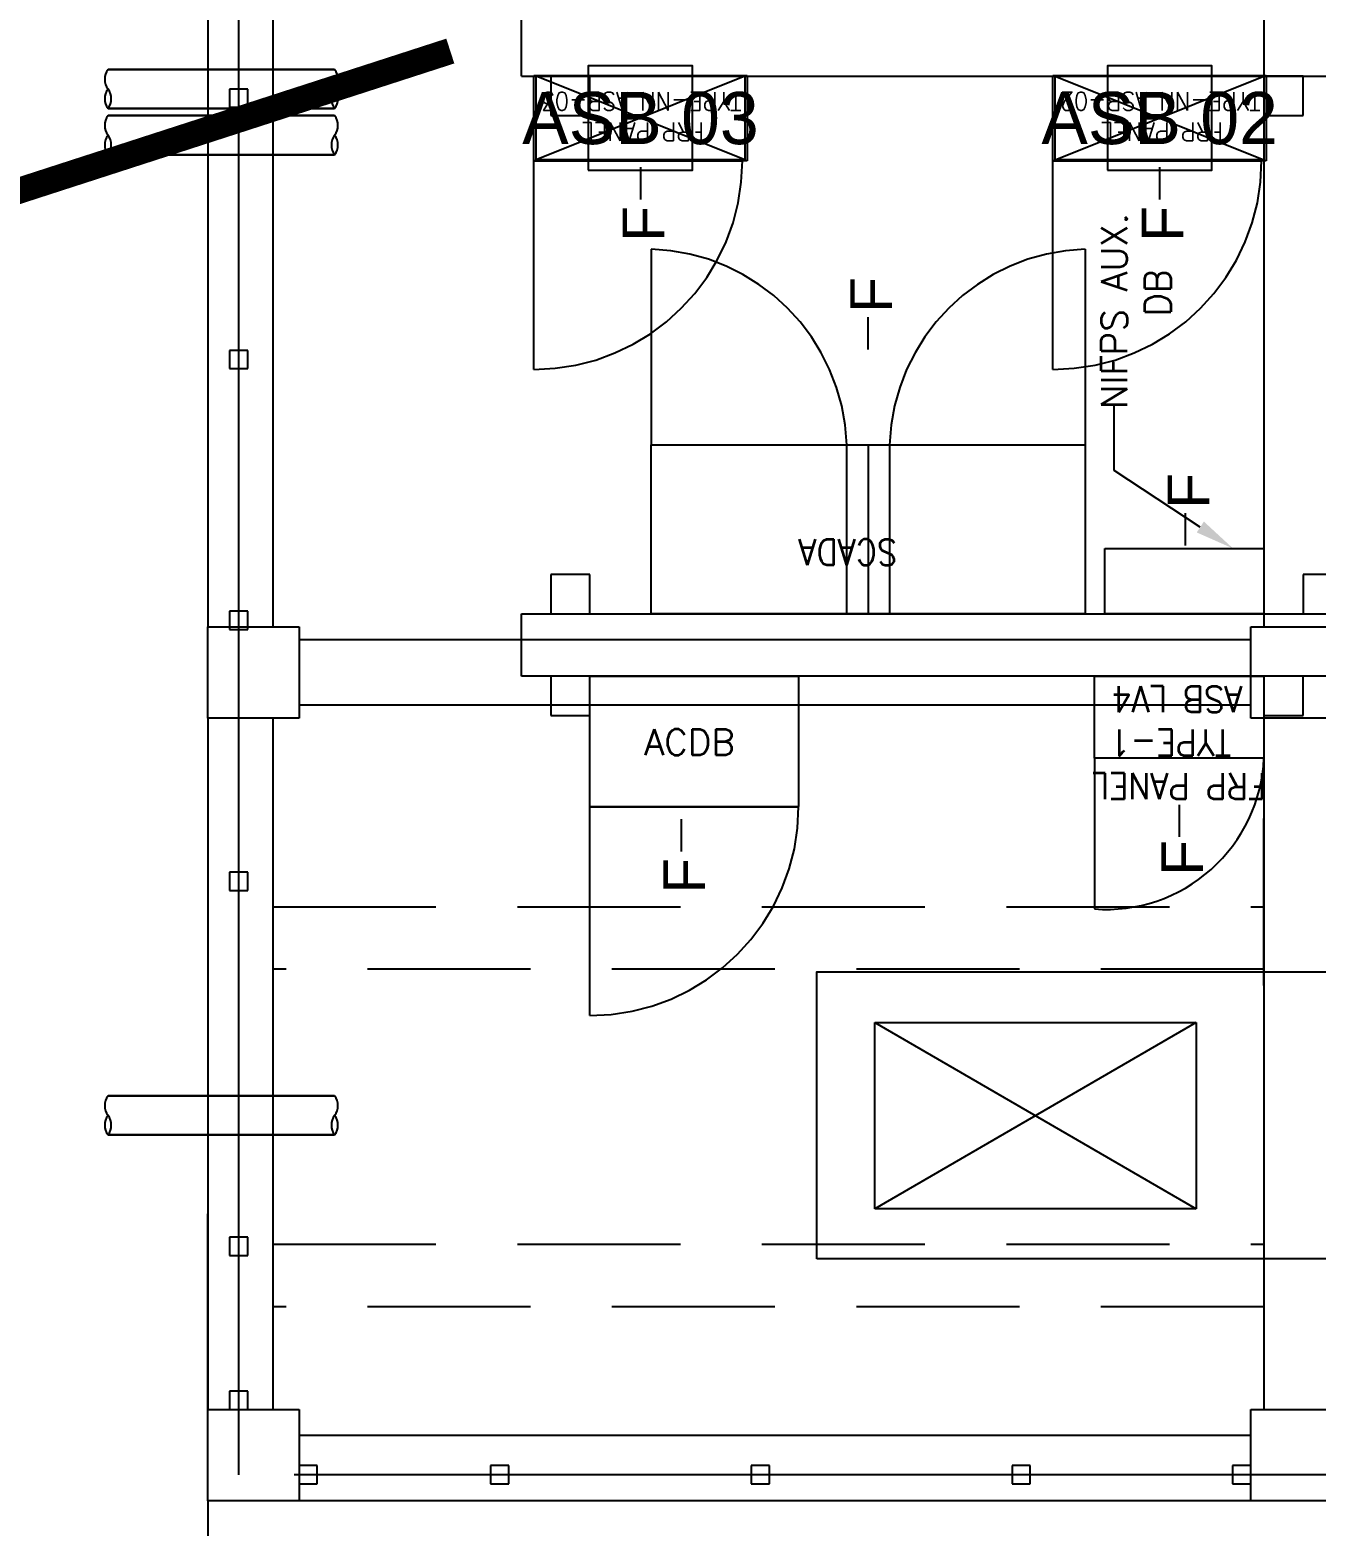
# Model space of a CAD drawing. Header units: metres. Extents: x 530959 to 531458, y 2674234 to 2674577.
# Drawn here: x 531141.56 to 531146.5, y 2674388.16 to 2674393.89 of the extents above; entities that cross this region are included whole.
import ezdxf
from ezdxf.enums import TextEntityAlignment as Align

# ---------------------------------------------------------------- set-up
doc = ezdxf.new("R2010")
doc.units = ezdxf.units.M
for name, pattern in [('DASHED', [0.75, 0.5, -0.25]), ('DASHED2', [0.375, 0.25, -0.125]), ('HIDDEN', [0.375, 0.25, -0.125]), ('PHANTOM', [63.5, 31.75, -6.35, 6.35, -6.35, 6.35, -6.35])]:
    doc.linetypes.add(name, pattern=pattern)
for name, color, linetype in [('1', 5, 'Continuous'), ('300mm Hume Pipe', 74, 'Continuous'), ('Excavation', 7, 'Continuous'), ('IDT', 7, 'Continuous')]:
    doc.layers.add(name, color=color, linetype=linetype)
doc.styles.add('Arial', font='arial.ttf')
doc.styles.add('RomanS', font='romans.shx')
doc.styles.get("Standard").update_dxf_attribs({"font": 'Adani Regular.ttf'})
doc.linetypes.add('FOUNDATION LAYOUT$0$FENCELINE1', pattern='A,6.35,-2.54,[133,ltypeshp.shx,S=2.54,R=0,X=-2.54,Y=0],-2.54,25.4', length=36.83)

# ---------------------------------------------------------------- blocks, each defined once
blk = doc.blocks.new('ASB')
at = {"layer": '1', "color": 5}
blk.add_lwpolyline([(-0.2, -0.2), (0.2, -0.2), (0.2, 0.2), (-0.2, 0.2)], close=True, dxfattribs=at)
at = {"layer": '1', "color": 7}
blk.add_attdef('ID', text='', height=0.2, dxfattribs=at).set_placement((0, 0), align=Align.MIDDLE_CENTER)
blk = doc.blocks.new('IDT')
at = {"layer": 'IDT', "color": 8}
for p, q in [((29.552, 18.4101), (29.902, 18.4101)), ((29.902, 18.4101), (29.902, 18.0601)), ((29.902, 18.4101), (33.552, 18.4101)), ((33.552, 18.0601), (33.552, 18.4101)), ((33.552, 18.4101), (33.902, 18.4101)), ((33.902, 18.4101), (33.902, 18.0601)), ((29.902, 18.3453), (29.902, 18.2753)), ((29.972, 18.3453), (29.902, 18.3453)), ((29.972, 18.2753), (29.972, 18.3453)), ((30.7481, 18.3453), (30.7481, 18.2753)), ((30.8181, 18.3453), (30.7481, 18.3453)), ((30.8181, 18.2753), (30.8181, 18.3453)), ((31.7481, 18.3453), (31.7481, 18.2753)), ((31.8181, 18.3453), (31.7481, 18.3453)), ((31.8181, 18.2753), (31.8181, 18.3453)), ((32.7481, 18.3453), (32.7481, 18.2753)), ((32.8181, 18.3453), (32.7481, 18.3453)), ((32.8181, 18.2753), (32.8181, 18.3453)), ((33.482, 18.3453), (33.482, 18.2753)), ((33.552, 18.3453), (33.482, 18.3453)), ((33.552, 18.2753), (33.552, 18.3453)), ((29.902, 18.2753), (29.972, 18.2753)), ((30.7481, 18.2753), (30.8181, 18.2753)), ((31.7481, 18.2753), (31.8181, 18.2753)), ((32.7481, 18.2753), (32.8181, 18.2753)), ((33.482, 18.2753), (33.552, 18.2753)), ((29.902, 18.1601), (33.552, 18.1601)), ((29.902, 18.0601), (29.552, 18.0601)), ((29.852, 15.4101), (29.852, 18.0601)), ((33.902, 18.0601), (33.552, 18.0601)), ((33.652, 15.4101), (33.652, 18.0601)), ((33.7481, 18.0601), (33.7481, 17.9901)), ((33.8181, 18.0601), (33.7481, 18.0601)), ((33.8181, 17.9901), (33.8181, 18.0601)), ((33.902, 15.4101), (33.902, 18.0601)), ((33.7481, 17.9901), (33.8181, 17.9901)), ((33.7481, 17.4703), (33.7481, 17.4003)), ((33.8181, 17.4703), (33.7481, 17.4703)), ((33.8181, 17.4003), (33.8181, 17.4703)), ((33.7481, 17.4003), (33.8181, 17.4003)), ((30.1117, 16.5771), (30.1117, 17.2916)), ((30.1117, 17.2916), (31.3439, 17.2916)), ((31.3439, 16.5771), (30.1117, 17.2916)), ((30.1117, 16.5771), (31.3439, 17.2916)), ((31.3439, 17.2916), (31.3439, 16.5771)), ((31.3439, 16.5771), (30.1117, 16.5771)), ((29.852, 16.4349), (29.852, 15.7954)), ((33.652, 16.1329), (33.652, 16.1329)), ((33.7481, 16.0703), (33.7481, 16.0003)), ((33.8181, 16.0703), (33.7481, 16.0703)), ((33.8181, 16.0003), (33.8181, 16.0703)), ((33.7481, 16.0003), (33.8181, 16.0003)), ((29.552, 15.4101), (29.902, 15.4101)), ((29.702, 15.3997), (29.702, 15.2497)), ((29.852, 15.3997), (29.702, 15.3997)), ((29.852, 15.2497), (29.852, 15.3997)), ((29.902, 15.4101), (29.902, 15.0601)), ((32.4369, 15.3997), (32.4369, 15.2497)), ((32.5869, 15.3997), (32.4369, 15.3997)), ((32.5869, 15.2497), (32.5869, 15.3997)), ((33.552, 15.0601), (33.552, 15.4101)), ((33.552, 15.4101), (33.902, 15.4101)), ((33.902, 15.4101), (33.902, 15.0601)), ((29.902, 15.3601), (33.552, 15.3601)), ((26.802, 15.2497), (32.6992, 15.2497)), ((29.702, 15.2497), (29.852, 15.2497)), ((32.4369, 15.2497), (32.5869, 15.2497)), ((32.6992, 15.2497), (32.6992, 15.0097)), ((29.902, 15.1101), (33.552, 15.1101)), ((29.902, 15.0601), (29.552, 15.0601)), ((29.852, 12.4101), (29.852, 15.0601)), ((33.902, 15.0601), (33.552, 15.0601)), ((33.652, 12.4101), (33.652, 15.0601)), ((33.7481, 15.0703), (33.7481, 15.0003)), ((33.8181, 15.0703), (33.7481, 15.0703)), ((33.8181, 15.0003), (33.8181, 15.0703)), ((33.902, 12.4101), (33.902, 15.0601)), ((32.6992, 15.0097), (26.802, 15.0097)), ((29.702, 15.0097), (29.552, 15.0097)), ((29.702, 14.8597), (29.702, 15.0097)), ((31.2873, 14.3618), (31.2873, 15.0097)), ((31.3698, 14.3618), (31.3698, 15.0097)), ((31.4523, 14.3618), (31.4523, 15.0097)), ((32.4369, 15.0097), (32.4369, 14.8597)), ((32.5869, 15.0097), (32.4369, 15.0097)), ((32.5869, 14.8597), (32.5869, 15.0097)), ((33.7481, 15.0003), (33.8181, 15.0003)), ((29.552, 14.8597), (29.702, 14.8597)), ((32.4369, 14.8597), (32.5869, 14.8597)), ((33.7481, 14.0703), (33.7481, 14.0003)), ((33.8181, 14.0703), (33.7481, 14.0703)), ((33.8181, 14.0003), (33.8181, 14.0703)), ((33.7481, 14.0003), (33.8181, 14.0003)), ((29.843, 13.2732), (30.661, 13.2732)), ((29.843, 12.9462), (29.843, 13.2732)), ((29.852, 12.9497), (29.852, 13.2697)), ((29.852, 13.2697), (30.652, 13.2697)), ((30.652, 13.2697), (29.852, 12.9497)), ((30.652, 12.9497), (29.852, 13.2697)), ((30.652, 13.2697), (30.652, 12.9497)), ((30.661, 13.2732), (30.661, 12.9462)), ((31.8339, 13.2732), (32.6519, 13.2732)), ((31.8339, 12.9462), (31.8339, 13.2732)), ((31.8429, 12.9497), (31.8429, 13.2697)), ((31.8429, 13.2697), (32.6429, 13.2697)), ((31.8429, 12.9497), (32.6429, 13.2697)), ((31.8429, 13.2697), (32.6429, 12.9497)), ((32.6429, 13.2697), (32.6429, 12.9497)), ((32.6519, 13.2732), (32.6519, 12.9462)), ((29.702, 13.0997), (29.702, 12.9497)), ((29.852, 13.0997), (29.702, 13.0997)), ((29.852, 12.9497), (29.852, 13.0997)), ((32.4369, 13.0997), (32.4369, 12.9497)), ((32.5869, 13.0997), (32.4369, 13.0997)), ((32.5869, 12.9497), (32.5869, 13.0997)), ((33.7481, 13.0685), (33.7481, 12.9985)), ((33.8181, 13.0685), (33.7481, 13.0685)), ((33.8181, 12.9985), (33.8181, 13.0685)), ((33.7481, 12.9985), (33.8181, 12.9985)), ((32.6992, 12.9497), (26.802, 12.9497)), ((29.702, 12.9497), (29.852, 12.9497)), ((30.661, 12.9462), (29.843, 12.9462)), ((30.652, 12.9497), (29.852, 12.9497)), ((32.6519, 12.9462), (31.8339, 12.9462)), ((32.6429, 12.9497), (31.8429, 12.9497)), ((32.4369, 12.9497), (32.5869, 12.9497)), ((32.6993, 12.9497), (32.6993, 12.7097))]:
    blk.add_line(p, q, dxfattribs=at)
at = {"layer": 'IDT', "color": 8, "linetype": 'DASHED2', "ltscale": 5}
for p, q in [((32.802, 18.4101), (33.902, 18.4101)), ((33.902, 18.4101), (33.902, 17.3101))]:
    blk.add_line(p, q, dxfattribs=at)
at = {"layer": 'IDT', "color": 8, "linetype": 'PHANTOM', "ltscale": 0.25}
for p, q in [((25.6331, 18.3103), (33.7831, 18.3103)), ((33.7831, 18.3103), (33.7831, 9.1603))]:
    blk.add_line(p, q, dxfattribs=at)
at = {"layer": 'IDT', "color": 8, "linetype": 'HIDDEN', "ltscale": 2.5}
for p, q in [((29.852, 17.6665), (33.652, 17.6665)), ((33.652, 17.4265), (29.852, 17.4265)), ((29.852, 16.3729), (33.652, 16.3729)), ((33.652, 16.1329), (29.852, 16.1329))]:
    blk.add_line(p, q, dxfattribs=at)
at = {"layer": 'IDT', "color": 124}
for p, q in [((34.2845, 17.0079), (33.4155, 17.0079)), ((33.4155, 17.0079), (34.2845, 17.0079)), ((33.4155, 16.8579), (34.2845, 16.8579)), ((34.2845, 16.8579), (33.4155, 16.8579)), ((34.2845, 13.2505), (33.4155, 13.2505)), ((33.4155, 13.2505), (34.2845, 13.2505)), ((33.4155, 13.1005), (34.2845, 13.1005)), ((34.2845, 13.1005), (33.4155, 13.1005)), ((34.2845, 13.0734), (33.4155, 13.0734)), ((33.4155, 13.0734), (34.2845, 13.0734)), ((33.4155, 12.9234), (34.2845, 12.9234)), ((34.2845, 12.9234), (33.4155, 12.9234))]:
    blk.add_line(p, q, dxfattribs=at)
at = {"layer": 'IDT', "color": 8, "linetype": 'DASHED', "ltscale": 5}
for p, q in [((32.4365, 16.5497), (32.4365, 15.7497)), ((30.502, 15.5637), (30.502, 16.1417)), ((32.3927, 15.7497), (31.6365, 15.7497)), ((32.4365, 15.7497), (32.3927, 15.7497)), ((30.5375, 13.6118), (30.5375, 14.3618)), ((32.202, 13.6118), (32.202, 14.3618)), ((30.661, 14.0732), (30.661, 13.2732)), ((32.6519, 14.0732), (32.6519, 13.2732)), ((30.5375, 13.6118), (30.5375, 13.6118)), ((32.202, 13.6118), (32.202, 13.6118)), ((30.6172, 13.2732), (29.861, 13.2732)), ((30.661, 13.2732), (30.6172, 13.2732)), ((32.6081, 13.2732), (31.8519, 13.2732)), ((32.6519, 13.2732), (32.6081, 13.2732))]:
    blk.add_line(p, q, dxfattribs=at)
at = {"layer": 'IDT', "color": 7}
for p, q in [((32.0863, 15.8484), (32.0863, 15.9209)), ((30.177, 15.7932), (30.177, 15.8657)), ((32.0863, 15.7973), (32.0863, 15.8484)), ((30.177, 15.7421), (30.177, 15.7932)), ((31.6365, 15.7486), (32.4369, 15.7497)), ((31.6365, 15.2497), (31.6365, 15.7486)), ((32.4369, 15.7497), (32.4369, 15.2497)), ((29.852, 15.5637), (30.502, 15.5637)), ((29.852, 15.2497), (29.852, 15.5637)), ((30.502, 15.5637), (30.502, 15.2497)), ((30.502, 15.2497), (29.852, 15.2497)), ((32.4369, 15.2497), (31.6365, 15.2497)), ((29.852, 15.0097), (30.462, 15.0097)), ((29.852, 14.7597), (29.852, 15.0097)), ((30.462, 15.0097), (30.462, 14.7597)), ((30.5375, 15.0097), (32.202, 15.0097)), ((30.5375, 14.3618), (30.5375, 15.0097)), ((32.202, 15.0097), (32.202, 14.3618)), ((30.462, 14.7597), (29.852, 14.7597)), ((30.1529, 14.748), (30.1529, 14.6969)), ((30.1529, 14.6969), (30.1529, 14.6243)), ((32.202, 14.3618), (30.5375, 14.3618)), ((31.3698, 13.9969), (31.3698, 13.9457)), ((31.3698, 13.9457), (31.3698, 13.8732)), ((30.252, 13.3493), (30.252, 13.4218)), ((32.2429, 13.3493), (32.2429, 13.4218)), ((30.252, 13.2982), (30.252, 13.3493)), ((32.2429, 13.2982), (32.2429, 13.3493)), ((29.843, 13.2732), (30.661, 13.2732)), ((29.843, 12.9462), (29.843, 13.2732)), ((30.661, 13.2732), (30.661, 12.9462)), ((31.8339, 13.2732), (32.6519, 13.2732)), ((31.8339, 12.9462), (31.8339, 13.2732)), ((32.6519, 13.2732), (32.6519, 12.9462)), ((30.661, 12.9462), (29.843, 12.9462)), ((32.6519, 12.9462), (31.8339, 12.9462))]:
    blk.add_line(p, q, dxfattribs=at)
at = {"layer": 'IDT', "color": 8, "linetype": 'ByBlock', "lineweight": -2, "ltscale": 0.1}
for p, q in [((30.096, 14.6774), (30.426, 14.4611)), ((30.426, 14.4611), (30.426, 14.2072))]:
    blk.add_line(p, q, dxfattribs=at)
at = {"layer": 'IDT', "color": 7, "linetype": 'FOUNDATION LAYOUT$0$FENCELINE1', "ltscale": 0.01}
blk.add_lwpolyline([(33.902, 18.4101), (33.9018, 22.4854), (21.4107, 22.4854)], dxfattribs=at)
at = {"layer": 'IDT', "color": 8}
blk.add_lwpolyline([(31.567, 17.4829), (31.567, 16.3829), (28.767, 16.3829), (28.767, 17.4829)], close=True, dxfattribs=at)
at = {"layer": 'IDT', "color": 124}
for centre, start, end in [((33.4653, 16.9704), 143.02764, 216.97236), ((33.3657, 16.9704), 323.02764, 36.97236), ((34.3344, 16.9704), 143.02764, 216.97236), ((34.2347, 16.9704), 323.02764, 36.97236), ((33.4653, 16.8954), 143.02764, 216.97236), ((34.2347, 16.8954), 323.02764, 36.97236), ((33.4653, 13.213), 143.02764, 216.97236), ((33.3657, 13.213), 323.02764, 36.97236), ((34.3344, 13.213), 143.02764, 216.97236), ((34.2347, 13.213), 323.02764, 36.97236), ((33.4653, 13.138), 143.02764, 216.97236), ((34.2347, 13.138), 323.02764, 36.97236), ((33.4653, 13.0359), 143.02764, 216.97236), ((33.3657, 13.0359), 323.02764, 36.97236), ((34.3344, 13.0359), 143.02764, 216.97236), ((34.2347, 13.0359), 323.02764, 36.97236), ((33.4653, 12.9609), 143.02764, 216.97236), ((34.2347, 12.9609), 323.02764, 36.97236)]:
    blk.add_arc(centre, 0.0624, start, end, dxfattribs=at)
at = {"layer": 'IDT', "color": 8, "linetype": 'DASHED', "ltscale": 5}
for centre, radius, start, end in [((32.4365, 15.7497), 0.8, 90, 180), ((30.4575, 15.5373), 0.606, 85.7856, 177.50336), ((30.512, 14.3876), 0.7761, 271.87815, 358.10123), ((29.6994, 14.7411), 1.4413, 344.74337, 344.78968), ((32.2275, 14.3876), 0.7761, 181.89877, 268.12185), ((30.661, 13.2732), 0.8, 90, 180), ((32.6519, 13.2732), 0.8, 90, 180)]:
    blk.add_arc(centre, radius, start, end, dxfattribs=at)
at = {"layer": 'IDT', "color": 8, "ltscale": 0.1}
blk.add_solid([(30.0823, 14.6565), (29.9705, 14.7597), (30.1097, 14.6983)], dxfattribs=at)
at = {"layer": 'IDT', "color": 7, "style": 'Arial'}
for p in [(31.9951, 16.0827), (30.0858, 16.0139), (30.0617, 14.6072), (31.2786, 13.856), (30.1608, 13.5836), (32.1517, 13.5836)]:
    blk.add_text('F', height=0.16, rotation=270, dxfattribs=at).set_placement(p)
at = {"layer": 'IDT', "color": 7, "style": 'RomanS', "width": 0.9}
for s, height, p in [('FRP PANEL', 0.1, (29.8434, 15.6209)), ('TYPE-1', 0.1, (29.9782, 15.4542)), ('ASB LV4', 0.1, (29.9342, 15.2876)), ('SCADA', 0.1, (31.2586, 14.724)), ('FRP PANEL', 0.07, (30.0088, 13.1269)), ('FRP PANEL', 0.07, (31.9997, 13.1269)), ('TYPE-NN ASB-02', 0.07, (29.8647, 13.0102)), ('TYPE-NN ASB-03', 0.07, (31.8556, 13.0102))]:
    blk.add_text(s, height=height, dxfattribs=at).set_placement(p)
at = {"layer": 'IDT', "color": 7, "ltscale": 0.1, "style": 'RomanS'}
blk.add_text('ACDB', height=0.1, rotation=180, dxfattribs=at).set_placement((32.2286, 15.5521))
at = {"layer": 'IDT', "color": 8, "style": 'RomanS'}
for s, p in [('NIFPS AUX.', (30.376, 14.2243)), (' DB', (30.2093, 13.9386))]:
    blk.add_text(s, height=0.1, rotation=270, dxfattribs=at).set_placement(p)

msp = doc.modelspace()

# ---------------------------------------------------------------- hatches: boundary and pattern name
at = {"layer": '300mm Hume Pipe'}
h = msp.add_hatch(dxfattribs=at)
h.set_pattern_fill('ANSI37', color=74)
h.set_pattern_definition([(45, (0, 0), (-0.0883883476483, 0.0883883476483), []), (135, (0, 0), (-0.0883883476483, -0.0883883476483), [])])
edge = h.paths.add_edge_path(flags=17)
edge.add_line((531137.2214, 2674376.4973), (531137.2214, 2674392.2452))
edge.add_arc((531138.1214, 2674392.2452), 0.9, 90, 180, ccw=False)
edge.add_line((531138.1214, 2674393.1452), (531141.1042, 2674393.1452))
edge.add_line((531141.1042, 2674393.1452), (531141.1042, 2674392.8452))
edge.add_line((531141.1042, 2674392.8452), (531138.4214, 2674392.8452))
edge.add_arc((531138.4214, 2674391.9452), 0.9, 90, 180)
edge.add_line((531137.5214, 2674391.9452), (531137.5214, 2674376.7973))
edge.add_arc((531138.4214, 2674376.7973), 0.9, 180, 270)
edge.add_line((531138.4214, 2674375.8973), (531263.8278, 2674375.8973))
edge.add_line((531263.8278, 2674375.8973), (531263.8278, 2674375.5973))
edge.add_line((531263.8278, 2674375.5973), (531138.1214, 2674375.5973))
edge.add_arc((531138.1214, 2674376.4973), 0.9, 180, 270, ccw=False)
edge = h.paths.add_edge_path()
edge.add_line((531138.0013, 2674375.4772), (531263.8278, 2674375.4772))
edge.add_line((531263.8278, 2674375.4772), (531263.8278, 2674375.1772))
edge.add_line((531263.8278, 2674375.1772), (531137.7013, 2674375.1772))
edge.add_arc((531137.7013, 2674376.0772), 0.9, 180, 270, ccw=False)
edge.add_line((531136.8013, 2674376.0772), (531136.8013, 2674392.6292))
edge.add_arc((531137.7013, 2674392.6292), 0.9, 90, 180, ccw=False)
edge.add_line((531137.7013, 2674393.5292), (531141.1042, 2674393.5292))
edge.add_line((531141.1042, 2674393.5292), (531141.1042, 2674393.2292))
edge.add_line((531141.1042, 2674393.2292), (531138.0013, 2674393.2292))
edge.add_arc((531138.0013, 2674392.3292), 0.9, 90, 180)
edge.add_line((531137.1013, 2674392.3292), (531137.1013, 2674376.3772))
edge.add_arc((531138.0013, 2674376.3772), 0.9, 180, 270)

# ---------------------------------------------------------------- linework, layer by layer
at = {"layer": 'Excavation', "const_width": 0.1}
msp.add_lwpolyline([(531143.1753, 2674393.8102), (531141.2263, 2674393.1792), (531137.1513, 2674393.1792), (531137.1513, 2674375.5272), (531263.9145, 2674375.5272)], dxfattribs=at)

# ---------------------------------------------------------------- block references
at = {"layer": '1'}
for p, values in [((531143.9044, 2674393.5533), {'ID': 'ASB 03'}), ((531145.8953, 2674393.5533), {'ID': 'ASB 02'})]:
    msp.add_blockref('ASB', p, dxfattribs=at).add_auto_attribs(values)
at = {"layer": 'IDT', "color": 8, "rotation": 180}
msp.add_blockref('IDT', (531176.1473, 2674406.663), dxfattribs=at)

doc.saveas('drawing.dxf')
